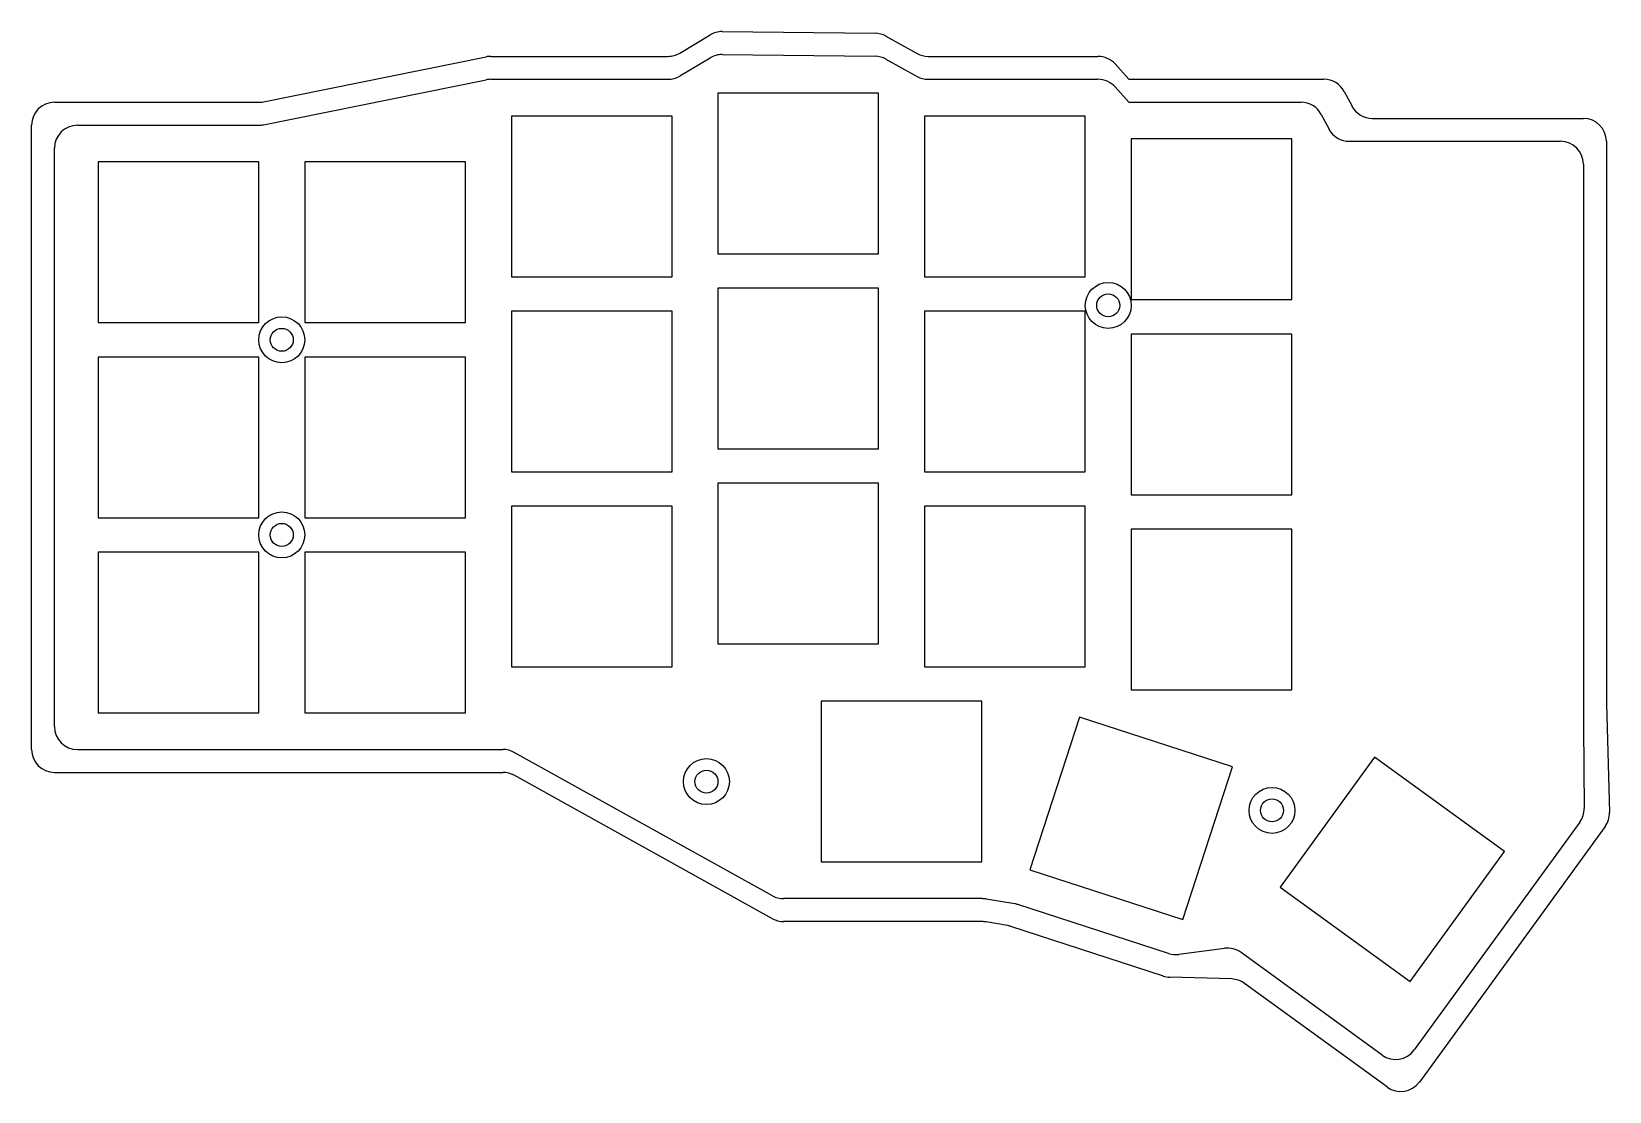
# Model space of a CAD drawing. Header units: millimetres. Extents: x -13 to 125, y -40 to 52.
import ezdxf

# ---------------------------------------------------------------- set-up
doc = ezdxf.new("R2010")
doc.units = ezdxf.units.MM

msp = doc.modelspace()

# ---------------------------------------------------------------- linework, layer by layer
at = {"linetype": 'CONTINUOUS'}
for p, q in [((47.37, 52.36), (60.69, 52.21)), ((43.68, 50.49), (46.31, 52.08)), ((61.64, 51.95), (64.35, 50.45)), ((7.4, 46.24), (26.8, 50.16)), ((27.2, 50.2), (42.64, 50.2)), ((43.68, 48.49), (46.31, 50.08)), ((47.37, 50.36), (60.69, 50.21)), ((61.64, 49.95), (64.35, 48.45)), ((65.32, 50.2), (80.11, 50.2)), ((81.6, 49.54), (82.8, 48.2)), ((7.4, 44.24), (26.8, 48.16)), ((27.2, 48.2), (42.64, 48.2)), ((65.32, 48.2), (80.11, 48.2)), ((82.8, 48.2), (99.8, 48.2)), ((61, 47), (47, 47)), ((47, 47), (47, 33)), ((61, 33), (61, 47)), ((81.6, 47.54), (82.8, 46.2)), ((101.56, 47.14), (102.24, 45.86)), ((-10.8, 46.2), (7, 46.2)), ((82.8, 46.2), (97.8, 46.2)), ((-12.8, -10.2), (-12.8, 44.2)), ((-8.8, 44.2), (7, 44.2)), ((43, 45), (29, 45)), ((29, 45), (29, 31)), ((43, 31), (43, 45)), ((79, 45), (65, 45)), ((65, 45), (65, 31)), ((79, 31), (79, 45)), ((99.56, 45.14), (100.24, 43.86)), ((104, 44.8), (122.4, 44.8)), ((97, 43), (83, 43)), ((83, 43), (83, 29)), ((97, 29), (97, 43)), ((102, 42.8), (120.4, 42.8)), ((124.4, 42.8), (124.4, -6.17)), ((-10.8, -8.2), (-10.8, 42.2)), ((7, 41), (-7, 41)), ((-7, 41), (-7, 27)), ((7, 27), (7, 41)), ((25, 41), (11, 41)), ((11, 41), (11, 27)), ((25, 27), (25, 41)), ((122.4, 40.8), (122.4, -8.19)), ((47, 33), (61, 33)), ((29, 31), (43, 31)), ((65, 31), (79, 31)), ((61, 30), (47, 30)), ((47, 30), (47, 16)), ((61, 16), (61, 30)), ((83, 29), (97, 29)), ((43, 28), (29, 28)), ((29, 28), (29, 14)), ((43, 14), (43, 28)), ((79, 28), (65, 28)), ((65, 28), (65, 14)), ((79, 14), (79, 28)), ((-7, 27), (7, 27)), ((11, 27), (25, 27)), ((97, 26), (83, 26)), ((83, 26), (83, 12)), ((97, 12), (97, 26)), ((7, 24), (-7, 24)), ((-7, 24), (-7, 10)), ((7, 10), (7, 24)), ((25, 24), (11, 24)), ((11, 24), (11, 10)), ((25, 10), (25, 24)), ((47, 16), (61, 16)), ((29, 14), (43, 14)), ((65, 14), (79, 14)), ((61, 13), (47, 13)), ((47, 13), (47, -1)), ((61, -1), (61, 13)), ((43, 11), (29, 11)), ((29, 11), (29, -3)), ((43, -3), (43, 11)), ((79, 11), (65, 11)), ((65, 11), (65, -3)), ((79, -3), (79, 11)), ((83, 12), (97, 12)), ((-7, 10), (7, 10)), ((11, 10), (25, 10)), ((97, 9), (83, 9)), ((83, 9), (83, -5)), ((97, -5), (97, 9)), ((7, 7), (-7, 7)), ((-7, 7), (-7, -7)), ((7, -7), (7, 7)), ((25, 7), (11, 7)), ((11, 7), (11, -7)), ((25, -7), (25, 7)), ((47, -1), (61, -1)), ((29, -3), (43, -3)), ((65, -3), (79, -3)), ((83, -5), (97, -5)), ((70, -6), (56, -6)), ((56, -6), (56, -20)), ((70, -20), (70, -6)), ((124.4, -6.23), (124.67, -15.68)), ((-7, -7), (7, -7)), ((11, -7), (25, -7)), ((78.51, -7.38), (74.18, -20.69)), ((91.82, -11.71), (78.51, -7.38)), ((122.4, -8.21), (122.47, -15.33)), ((-8.8, -10.2), (28.28, -10.2)), ((51.75, -22.95), (29.25, -10.45)), ((104.2, -10.87), (95.97, -22.2)), ((115.53, -19.1), (104.2, -10.87)), ((-10.8, -12.2), (28.28, -12.2)), ((87.49, -25.02), (91.82, -11.71)), ((51.75, -24.95), (29.25, -12.45)), ((122.09, -16.53), (107.67, -36.38)), ((124.29, -16.91), (108.11, -39.18)), ((107.3, -30.43), (115.53, -19.1)), ((56, -20), (70, -20)), ((74.18, -20.69), (87.49, -25.02)), ((70.03, -23.2), (52.72, -23.2)), ((72.86, -23.65), (70.37, -23.23)), ((95.97, -22.2), (107.3, -30.43)), ((86.26, -27.98), (73.14, -23.72)), ((70.03, -25.2), (52.72, -25.2)), ((72.24, -25.55), (70.37, -25.23)), ((85.81, -29.94), (72.52, -25.62)), ((91.14, -27.53), (87.15, -28.06)), ((104.88, -36.83), (92.58, -27.89)), ((91.76, -30.2), (86.36, -30.04)), ((105.32, -39.62), (92.87, -30.58))]:
    msp.add_line(p, q, dxfattribs=at)
for centre, radius in [((81, 28.5), 2), ((81, 28.5), 1), ((9, 25.5), 2), ((9, 25.5), 1), ((9, 8.5), 2), ((9, 8.5), 1), ((46, -13), 2), ((46, -13), 1), ((95.27, -15.51), 2), ((95.27, -15.51), 1)]:
    msp.add_circle(centre, radius, dxfattribs=at)
for centre, start, end in [((47.35, 50.36), 89.3236, 121.0806), ((60.67, 50.21), 60.9454, 89.3236), ((27.2, 48.2), 90, 101.4212), ((42.64, 52.2), 270, 301.0806), ((47.35, 48.36), 89.3236, 121.0806), ((60.67, 48.21), 60.9454, 89.3236), ((65.32, 52.2), 240.9454, 270), ((80.11, 48.2), 41.9872, 90), ((27.2, 46.2), 90, 101.4212), ((42.64, 50.2), 270, 301.0806), ((65.32, 50.2), 240.9454, 270), ((80.11, 46.2), 41.9872, 90), ((99.8, 46.2), 27.8973, 90), ((-10.8, 44.2), 90, 180), ((7, 48.2), 270, 281.4212), ((97.8, 44.2), 27.8973, 90), ((104, 46.8), 207.8973, 270), ((-8.8, 42.2), 90, 180), ((7, 46.2), 270, 281.4212), ((122.4, 42.8), 0, 90), ((102, 44.8), 207.8973, 270), ((120.4, 40.8), 0, 90), ((126.4, -6.17), 180, 181.6182), ((-8.8, -8.2), 180, 270), ((124.4, -8.19), 180, 180.5973), ((-10.8, -10.2), 180, 270), ((28.28, -12.2), 60.9454, 90), ((28.28, -14.2), 60.9454, 90), ((120.47, -15.35), 324, 0.5973), ((122.67, -15.74), 324, 1.6182), ((52.72, -21.2), 240.9454, 270), ((70.03, -25.2), 80.3563, 90), ((72.52, -25.62), 72, 80.3563), ((52.72, -23.2), 240.9454, 270), ((70.03, -27.2), 80.1744, 90), ((71.9, -27.52), 72, 80.1744), ((86.88, -26.08), 252, 277.6704), ((91.4, -29.51), 54, 97.6704), ((86.42, -28.04), 252, 268.3045), ((91.7, -32.2), 54, 88.3045), ((106.05, -35.21), 234, 324), ((106.49, -38), 234, 324)]:
    msp.add_arc(centre, 2, start, end, dxfattribs=at)

doc.saveas('drawing.dxf')
